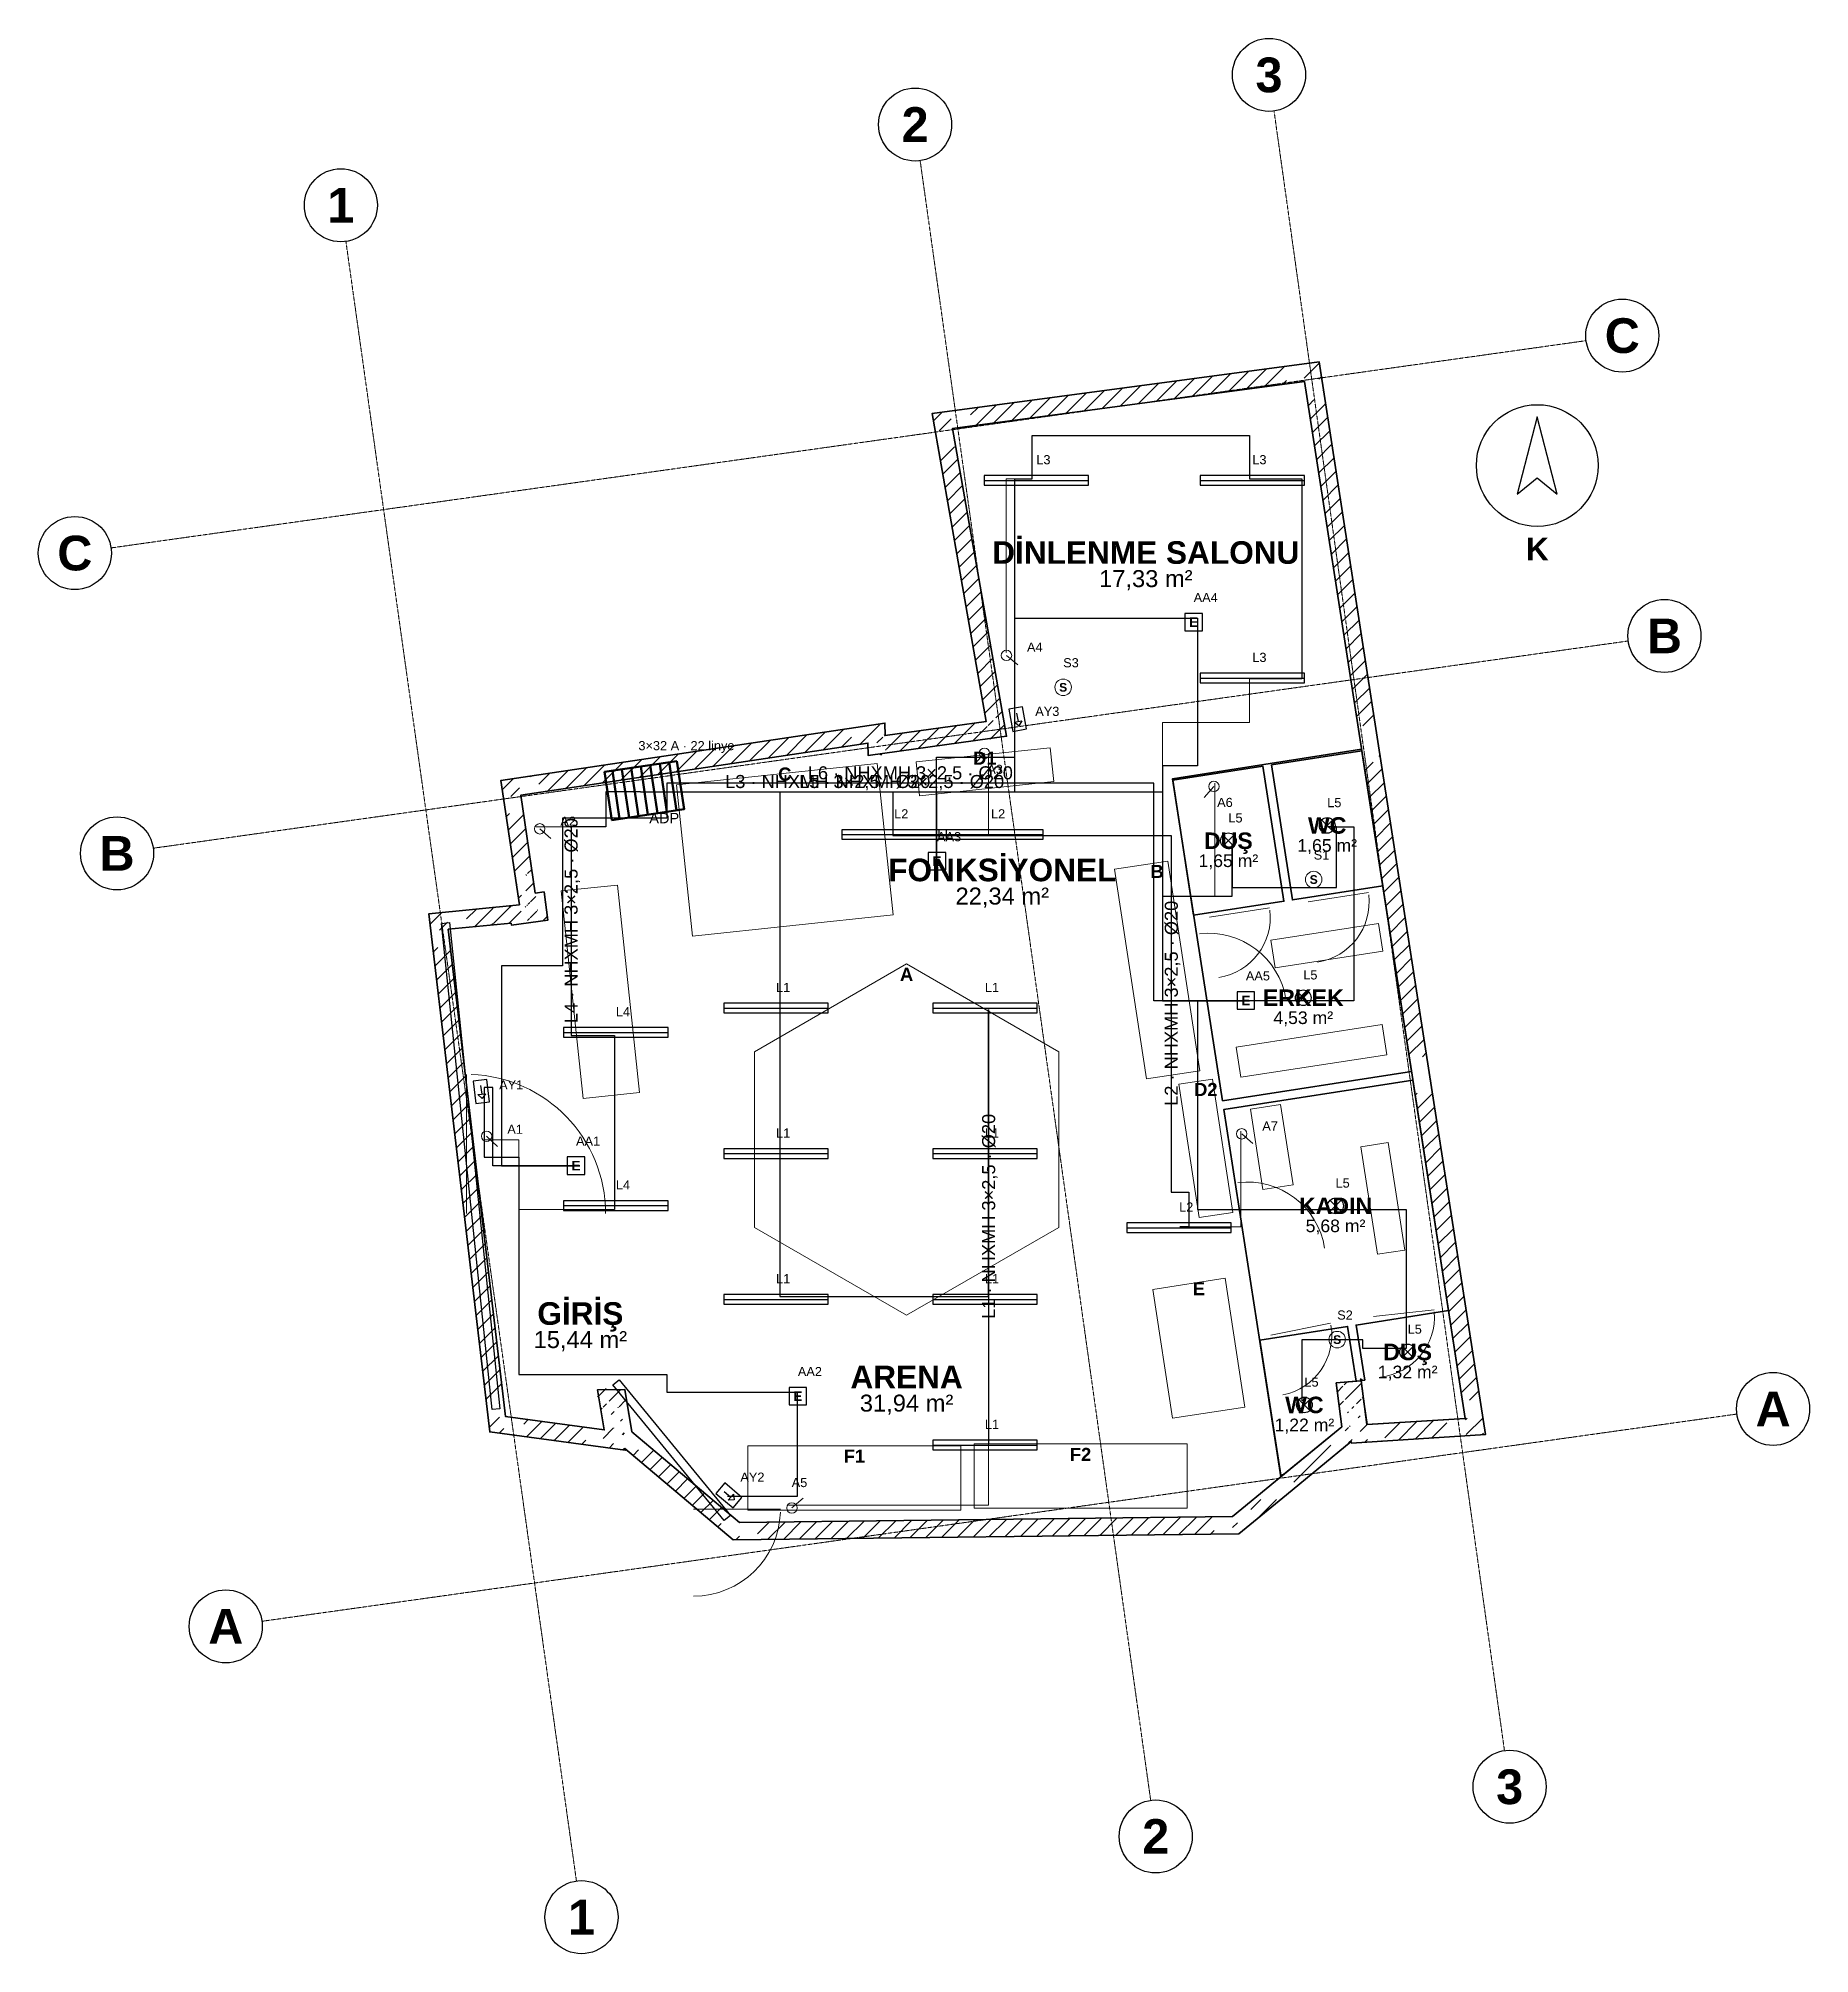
# Model space of a CAD drawing. Header units: millimetres. Extents: x -4681 to 15681, y -5011 to 17012.
import ezdxf
from ezdxf.enums import TextEntityAlignment as Align

# ---------------------------------------------------------------- set-up
doc = ezdxf.new("R2010")
doc.units = ezdxf.units.MM
doc.linetypes.add('DASHDOT', pattern=[3.556, 2.54, -0.508, 0, -0.508])
doc.linetypes.add('DASHED', pattern=[1.524, 1.27, -0.254])
for name, color, linetype, lineweight in [('A-CEPHE', 5, 'Continuous', 25), ('A-DUVAR-MEVCUT', 8, 'Continuous', 35), ('A-DUVAR-YENI', 1, 'Continuous', 35), ('A-EKIPMAN', 9, 'Continuous', 18), ('A-KAPI', 8, 'Continuous', 18), ('A-MOBILYA', 9, 'Continuous', 18), ('A-YAZI', 7, 'Continuous', 13), ('E-AYD-ACIL', 3, 'Continuous', 25), ('E-AYD-ANAHTAR', 2, 'Continuous', 18), ('E-AYD-ARMATUR', 2, 'Continuous', 25), ('E-AYD-DOWNLIGHT', 2, 'Continuous', 25), ('E-AYD-LINYE', 2, 'Continuous', 25), ('E-AYD-SORTI', 2, 'DASHED', 18), ('E-PANO', 7, 'Continuous', 50), ('E-YAZI', 7, 'Continuous', 13), ('G-AKS-BALON', 8, 'Continuous', 25), ('G-AKS-HAT', 8, 'DASHDOT', 18), ('G-KUZEY', 7, 'Continuous', 25)]:
    doc.layers.add(name, color=color, linetype=linetype, lineweight=lineweight)
doc.styles.add('GYM', font='arial.ttf')
doc.styles.add('GYM-B', font='arialbd.ttf')

# ---------------------------------------------------------------- blocks, each defined once
blk = doc.blocks.new('G_KUZEY')
blk.add_lwpolyline([(0, 560), (-230, -330), (0, -140), (230, -330)], close=True)
blk.add_circle((0, 0), 700)
at = {"style": 'GYM-B'}
blk.add_text('K', height=260, dxfattribs=at).set_placement((0, -960), align=Align.MIDDLE_CENTER)
blk = doc.blocks.new('E_ARMATUR_LINEER')
blk.add_line((-600, 0), (600, 0))
blk.add_lwpolyline([(-600, -55), (600, -55), (600, 55), (-600, 55)], close=True)
at = {"style": 'GYM'}
blk.add_attdef('LINYE', (0, 185), '', height=105, dxfattribs=at)
blk = doc.blocks.new('E_DOWNLIGHT')
for p, q in [((-64, -64), (64, 64)), ((-64, 64), (64, -64))]:
    blk.add_line(p, q)
blk.add_circle((0, 0), 90)
at = {"style": 'GYM'}
blk.add_attdef('LINYE', (0, 210), '', height=105, dxfattribs=at)
blk = doc.blocks.new('E_ACIL')
blk.add_lwpolyline([(-100, -100), (100, -100), (100, 100), (-100, 100)], close=True)
at = {"style": 'GYM-B'}
blk.add_text('E', height=110, dxfattribs=at).set_placement((0, 0), align=Align.MIDDLE_CENTER)
at = {"style": 'GYM'}
blk.add_attdef('KOD', (0, 230), '', height=105, dxfattribs=at)
blk = doc.blocks.new('E_YONLENDIRME')
for points in [[(-130, -80), (130, -80), (130, 80), (-130, 80)], [(30, 45), (80, 0), (30, -45)]]:
    blk.add_lwpolyline(points, close=True)
blk.add_lwpolyline([(-70, 0), (30, 0)])
at = {"style": 'GYM'}
blk.add_attdef('KOD', (0, 205), '', height=105, dxfattribs=at)
blk = doc.blocks.new('E_ANAHTAR')
blk.add_line((0, 0), (130, 110))
blk.add_circle((0, 0), 60)
at = {"style": 'GYM'}
blk.add_attdef('KOD', (0, 240), '', height=105, dxfattribs=at)
blk = doc.blocks.new('E_SENSOR')
blk.add_circle((0, 0), 95)
at = {"style": 'GYM-B'}
blk.add_text('S', height=100, dxfattribs=at).set_placement((0, 0), align=Align.MIDDLE_CENTER)
at = {"style": 'GYM'}
blk.add_attdef('KOD', (0, 230), '', height=105, dxfattribs=at)
blk = doc.blocks.new('E_PANO')
for p, q in [((-330, -280), (-330, 280)), ((-220, -280), (-220, 280)), ((-110, -280), (-110, 280)), ((0, -280), (0, 280)), ((110, -280), (110, 280)), ((220, -280), (220, 280)), ((330, -280), (330, 280))]:
    blk.add_line(p, q)
blk.add_lwpolyline([(-420, -280), (420, -280), (420, 280), (-420, 280)], close=True)
at = {"style": 'GYM'}
for tag, p, height in [('KOD', (0, 380), 120), ('TANIM', (0, -470), 105)]:
    blk.add_attdef(tag, p, '', height=height, dxfattribs=at)

msp = doc.modelspace()

# ---------------------------------------------------------------- hatches: boundary and pattern name
at = {"layer": 'A-DUVAR-MEVCUT'}
h = msp.add_hatch(dxfattribs=at)
h.set_pattern_fill('ANSI31', scale=40)
h.paths.add_polyline_path([(756, 6840), (760, 6814), (957, 6846), (953, 6872)])
h.paths.add_polyline_path([(970, 6843), (760, 6814), (756, 6840), (550, 6819), (550, 7020), (588, 7024), (970, 7024)])
h.paths.add_polyline_path([(760, 6814), (1178, 6873), (1150, 7071), (732, 7012)])
h.paths.add_polyline_path([(1149, 7083), (1178, 6873), (968, 6843), (968, 7083)])
h.paths.add_polyline_path([(1178, 6873), (1133, 7198), (935, 7171), (979, 6845)])
h.paths.add_polyline_path([(999, 7408), (1032, 7185), (1133, 7198), (1162, 6988), (923, 6988), (923, 7408)])
h.paths.add_polyline_path([(1133, 7198), (1032, 7185), (1058, 6986), (1159, 6999)])
h.paths.add_polyline_path([(1001, 7395), (1032, 7185), (1133, 7198), (1164, 6975), (822, 6975), (822, 7047), (850, 7050), (822, 7237), (822, 7395)])
h.paths.add_polyline_path([(1032, 7185), (864, 8310), (666, 8281), (834, 7155)])
h.paths.add_polyline_path([(1074, 8342), (864, 8310), (895, 8100), (693, 8100), (654, 8362), (654, 8481), (916, 8520), (1074, 8520)])
h.paths.add_polyline_path([(864, 8310), (4855, 8908), (4826, 9106), (834, 8508)])
h.paths.add_polyline_path([(4645, 9079), (4907, 9118), (5051, 9118), (5053, 8996), (5065, 8998), (5065, 8796), (4858, 8767), (4855, 8908), (4645, 8877)])
h.paths.add_polyline_path([(4855, 8908), (4858, 8767), (5058, 8772), (5055, 8912)])
h.paths.add_polyline_path([(5068, 8977), (5068, 8796), (4858, 8767), (4855, 8908), (4648, 8877), (4648, 8977)])
h.paths.add_polyline_path([(4858, 8767), (6449, 8988), (6422, 9186), (4831, 8965)])
h.paths.add_polyline_path([(6412, 9198), (6449, 8988), (6239, 8959), (6239, 9198)])
h.paths.add_polyline_path([(6449, 8988), (5826, 12526), (5629, 12492), (6252, 8954)])
h.paths.add_polyline_path([(6036, 12554), (5826, 12526), (5863, 12316), (5660, 12316), (5616, 12566), (5616, 12700), (5888, 12736), (6036, 12736)])
h.paths.add_polyline_path([(5826, 12526), (9876, 13066), (9849, 13265), (5800, 12725)])
h.paths.add_polyline_path([(9908, 12856), (9876, 13066), (9666, 13038), (9666, 13240), (9938, 13276), (10046, 13276), (10086, 13017), (10086, 12856)])
h.paths.add_polyline_path([(9876, 13066), (10521, 8898), (10719, 8928), (10073, 13097)])
h.paths.add_polyline_path([(10554, 8688), (10521, 8898), (10489, 9108), (10691, 9108), (10719, 8928), (10731, 8848), (10731, 8688)])
h.paths.add_polyline_path([(10521, 8898), (11111, 5092), (11308, 5122), (10719, 8928)])
h.paths.add_polyline_path([(11143, 4882), (11111, 5092), (11078, 5302), (11281, 5302), (11308, 5122), (11321, 5042), (11321, 4882)])
h.paths.add_polyline_path([(11111, 5092), (11722, 1144), (11920, 1174), (11308, 5122)])
h.paths.add_polyline_path([(11512, 1131), (11722, 1144), (11690, 1354), (11892, 1354), (11932, 1095), (11932, 957), (11570, 934), (11512, 934)])
h.paths.add_polyline_path([(11722, 1144), (10589, 1072), (10601, 873), (11735, 944)])
h.paths.add_polyline_path([(10379, 1282), (10562, 1282), (10589, 1072), (10799, 1086), (10799, 885), (10436, 862), (10414, 862), (10412, 877), (10394, 862), (10379, 862)])
h.paths.add_polyline_path([(10589, 1072), (10524, 1577), (10326, 1552), (10390, 1047)])
h.paths.add_polyline_path([(10314, 1367), (10314, 1558), (10524, 1577), (10551, 1367)])
h.paths.add_polyline_path([(10524, 1577), (10239, 1552), (10257, 1352), (10542, 1378)])
h.paths.add_polyline_path([(10449, 1342), (10266, 1342), (10239, 1552), (10449, 1570)])
h.paths.add_polyline_path([(10239, 1552), (10303, 1047), (10502, 1072), (10437, 1577)])
h.paths.add_polyline_path([(10093, 875), (10303, 1047), (10277, 1257), (10513, 1257), (10513, 867), (10414, 861), (10412, 877), (10363, 837), (10093, 837)])
h.paths.add_polyline_path([(10303, 1047), (9540, 421), (9667, 266), (10430, 892)])
h.paths.add_polyline_path([(9330, 248), (9540, 421), (9750, 593), (9750, 334), (9667, 266), (9600, 211), (9330, 211)])
h.paths.add_polyline_path([(9540, 421), (9046, 15), (9173, -139), (9667, 266)])
h.paths.add_polyline_path([(9256, -71), (9119, -184), (8836, -187), (8836, 13), (9046, 15), (9256, 188)])
h.paths.add_polyline_path([(9046, 15), (3378, -54), (3381, -253), (9049, -185)])
h.paths.add_polyline_path([(3588, -251), (3306, -254), (3168, -138), (3168, 124), (3378, -54), (3588, -51)])
h.paths.add_polyline_path([(3378, -54), (2142, 991), (2013, 839), (3249, -206)])
h.paths.add_polyline_path([(1932, 796), (1932, 1201), (2106, 1201), (2142, 991), (2352, 814), (2352, 781), (2080, 781), (2063, 796), (2066, 781), (2041, 781)])
h.paths.add_polyline_path([(2142, 991), (2060, 1478), (1863, 1445), (1944, 958)])
h.paths.add_polyline_path([(1850, 1268), (1850, 1474), (2060, 1478), (2095, 1268)])
h.paths.add_polyline_path([(2060, 1478), (1747, 1471), (1752, 1271), (2064, 1278)])
h.paths.add_polyline_path([(1957, 1261), (1782, 1261), (1747, 1471), (1957, 1476)])
h.paths.add_polyline_path([(1747, 1471), (1824, 1012), (2021, 1046), (1944, 1504)])
h.paths.add_polyline_path([(2034, 1222), (2034, 802), (1884, 802), (1614, 839), (1614, 1041), (1824, 1012), (1789, 1222)])
h.paths.add_polyline_path([(1824, 1012), (689, 1166), (662, 968), (1797, 814)])
h.paths.add_polyline_path([(664, 1376), (689, 1166), (899, 1138), (899, 957), (749, 957), (508, 989), (479, 1240), (479, 1376)])
h.paths.add_polyline_path([(689, 1166), (32, 6768), (-166, 6745), (490, 1143)])
h.paths.add_polyline_path([(242, 6789), (32, 6768), (57, 6558), (-144, 6558), (-178, 6842), (-178, 6948), (123, 6978), (242, 6978)])
h.paths.add_polyline_path([(32, 6768), (756, 6840), (736, 7039), (13, 6967)])
h.paths.add_polyline_path([(966, 6843), (760, 6814), (756, 6840), (546, 6819), (546, 7020), (847, 7050), (966, 7050)])

# ---------------------------------------------------------------- linework, layer by layer
at = {"layer": 'A-CEPHE'}
for points in [[(-45, 6835), (45, 6845), (625, 1255), (535, 1245)], [(3275, 29), (3205, -29), (1925, 1531), (1995, 1589)]]:
    msp.add_lwpolyline(points, close=True, dxfattribs=at)
at = {"layer": 'A-DUVAR-MEVCUT'}
for points in [[(850, 7050), (636, 8479), (5050, 9139), (5053, 8996), (6216, 9158), (5593, 12697), (10043, 13291), (10719, 8928), (11308, 5122), (11953, 958), (10414, 861), (10412, 877), (9667, 266), (9119, -184), (3306, -254), (2063, 796), (2066, 778), (508, 989), (-190, 6947)], [(756, 6840), (760, 6814), (1178, 6873), (1133, 7198), (1032, 7185), (864, 8310), (4855, 8908), (4858, 8767), (6449, 8988), (5826, 12526), (9876, 13066), (10521, 8898), (11111, 5092), (11722, 1144), (10589, 1072), (10524, 1577), (10239, 1552), (10303, 1047), (9540, 421), (9046, 15), (3378, -54), (2142, 991), (2060, 1478), (1747, 1471), (1824, 1012), (689, 1166), (32, 6768)]]:
    msp.add_lwpolyline(points, close=True, dxfattribs=at)
at = {"layer": 'A-DUVAR-YENI'}
for points in [[(8930, 4796), (11104, 5132), (10531, 8838), (8357, 8499)], [(10534, 8818), (10774, 7266), (9736, 7105), (9496, 8658)], [(8360, 8482), (9397, 8643), (9638, 7090), (8600, 6929)], [(9604, 473), (10303, 1047), (10239, 1552), (10524, 1577), (10589, 1072), (11722, 1144), (11120, 5032), (8946, 4695)], [(10559, 1306), (10524, 1577), (10519, 1598), (10541, 1580), (10566, 1584), (10467, 2217), (11530, 2383), (11722, 1144), (10595, 1073)], [(10303, 1047), (9634, 498), (9601, 492), (9359, 2045), (10369, 2202), (10467, 1572), (10239, 1552)]]:
    msp.add_lwpolyline(points, close=True, dxfattribs=at)
at = {"layer": 'A-EKIPMAN'}
for points in [[(6991, 8468), (6950, 8856), (5409, 8692), (5450, 8304)], [(4960, 8673), (2654, 8427), (2840, 6687), (5146, 6933)], [(8302, 7553), (7689, 7459), (8058, 5047), (8671, 5141)], [(5300, 6370), (3551, 5360), (3551, 3340), (5300, 2330), (7049, 3340), (7049, 5360)], [(8816, 5046), (8430, 4987), (8664, 3454), (9050, 3513)], [(9189, 1272), (8962, 2755), (8131, 2628), (8358, 1145)], [(5925, 90), (5925, 830), (3475, 830), (3475, 90)], [(8525, 110), (8525, 850), (6075, 850), (6075, 110)]]:
    msp.add_lwpolyline(points, close=True, dxfattribs=at)
at = {"layer": 'A-KAPI'}
for p, q in [((9917, 7082), (10609, 7190)), ((8781, 6906), (9473, 7014)), ((8772, 5822), (8634, 6712)), ((240, 3500), (240, 5100)), ((9216, 2962), (9078, 3852)), ((9488, 2100), (10174, 2238)), ((10668, 2314), (11364, 2392)), ((2850, 100), (3850, 100))]:
    msp.add_line(p, q, dxfattribs=at)
for centre, radius, start, end in [((9917, 7082), 700, -81.2, 6.8), ((8781, 6906), 700, -81.2, 6.8), ((8772, 5822), 900, 8.8, 96.8), ((240, 3500), 1600, 0, 88), ((9216, 2962), 900, 8.8, 96.8), ((9488, 2100), 700, -78.6, 9.4), ((10668, 2314), 700, -83.6, 4.4), ((2850, 100), 1000, -90, -2)]:
    msp.add_arc(centre, radius, start, end, dxfattribs=at)
at = {"layer": 'A-MOBILYA'}
for points in [[(1978, 7277), (1331, 7209), (1582, 4823), (2229, 4891)], [(9489, 6642), (9538, 6326), (10774, 6518), (10725, 6834)], [(9088, 5412), (9142, 5066), (10822, 5326), (10768, 5672)], [(9599, 4752), (9254, 4699), (9397, 3775), (9743, 3829)], [(10836, 4315), (10520, 4266), (10713, 3031), (11029, 3080)]]:
    msp.add_lwpolyline(points, close=True, dxfattribs=at)
at = {"layer": 'E-AYD-LINYE'}
for p, q in [((6743, 11947), (6743, 12447)), ((6743, 12447), (9243, 12447)), ((9243, 12447), (9243, 11947)), ((6543, 8347), (6543, 11947)), ((6543, 11947), (6743, 11947)), ((9243, 11947), (9843, 11947)), ((9843, 11947), (9843, 9647)), ((6543, 9147), (6543, 10347)), ((6543, 10347), (8643, 10347)), ((8643, 10347), (8643, 8647)), ((9843, 9647), (9243, 9647)), ((6543, 8747), (6543, 9147)), ((5643, 7547), (5643, 8747)), ((5643, 8747), (6543, 8747)), ((8643, 8647), (8243, 8647)), ((8243, 8647), (8243, 5947)), ((8143, 8447), (2543, 8447)), ((2543, 8447), (2543, 8047)), ((8143, 5947), (8143, 8447)), ((2243, 8347), (1843, 8347)), ((1843, 8347), (1843, 7947)), ((2243, 8347), (3843, 8347)), ((2243, 8347), (5143, 8347)), ((2243, 8347), (6543, 8347)), ((2243, 8347), (8243, 8347)), ((2243, 8347), (5643, 8347)), ((3843, 8347), (3843, 5847)), ((5143, 8347), (5143, 7847)), ((5643, 8347), (5643, 7547)), ((8243, 8347), (8243, 7147)), ((2543, 8047), (1343, 8047)), ((1343, 8047), (1343, 6347)), ((1843, 7947), (1443, 7947)), ((1443, 7947), (1443, 5547)), ((10243, 7947), (10143, 7947)), ((10143, 7947), (10443, 7947)), ((10243, 7247), (10243, 7947)), ((10443, 7947), (10443, 5947)), ((5143, 7847), (6243, 7847)), ((6243, 7847), (8343, 7847)), ((8343, 7847), (8343, 3747)), ((9043, 7147), (9043, 7747)), ((9043, 7747), (9043, 7247)), ((8243, 7147), (9043, 7147)), ((9043, 7247), (10243, 7247)), ((1343, 6347), (643, 6347)), ((643, 6347), (643, 4047)), ((9243, 5947), (8143, 5947)), ((8243, 5947), (9243, 5947)), ((9843, 5947), (8643, 5947)), ((8643, 5947), (8643, 3547)), ((10443, 5947), (9843, 5947)), ((3843, 5847), (3843, 4147)), ((6243, 4147), (6243, 5847)), ((6243, 5847), (6243, 847)), ((1443, 5547), (1943, 5547)), ((1943, 5547), (1943, 3547)), ((543, 4947), (443, 4947)), ((443, 4947), (443, 4147)), ((543, 4047), (543, 4947)), ((443, 4147), (843, 4147)), ((1543, 4047), (543, 4047)), ((643, 4047), (1543, 4047)), ((843, 4147), (843, 1647)), ((3843, 4147), (3843, 2547)), ((6243, 2547), (6243, 4147)), ((8343, 3747), (8543, 3747)), ((8543, 3747), (8543, 3347)), ((8643, 3547), (10243, 3547)), ((10243, 3547), (11043, 3547)), ((11043, 3547), (11043, 1947)), ((8543, 3347), (8443, 3347)), ((3843, 2547), (6243, 2547)), ((10543, 2047), (9843, 2047)), ((9843, 2047), (9843, 1347)), ((10543, 1947), (10543, 2047)), ((11043, 1947), (10543, 1947)), ((843, 1647), (2543, 1647)), ((2543, 1647), (2543, 1447)), ((2543, 1447), (4043, 1447)), ((4043, 1447), (4043, 247)), ((4043, 247), (3243, 247))]:
    msp.add_line(p, q, dxfattribs=at)
at = {"layer": 'E-AYD-SORTI'}
for p, q in [((6443, 9947), (6443, 11947)), ((6443, 11947), (6743, 11947)), ((9243, 9147), (9243, 9647)), ((8243, 7147), (8243, 9147)), ((8243, 9147), (9243, 9147)), ((6243, 8747), (6243, 7847)), ((8843, 8447), (8843, 7147)), ((1043, 7947), (1443, 7947)), ((1443, 7947), (1443, 5547)), ((8843, 7147), (8243, 7147)), ((1443, 5547), (1943, 5547)), ((9143, 4447), (9143, 3347)), ((443, 4347), (843, 4347)), ((843, 4347), (843, 3547)), ((843, 3547), (1943, 3547)), ((9143, 3347), (8443, 3347)), ((6243, 147), (6243, 847)), ((3943, 147), (6243, 147))]:
    msp.add_line(p, q, dxfattribs=at)
at = {"layer": 'G-AKS-BALON'}
for centre in [(9466, 16592), (5398, 16021), (-1203, 15093), (13527, 13594), (-4261, 11094), (14012, 10141), (-3776, 7641), (15261, 1253), (-2526, -1247), (12232, -3091), (8164, -3663), (1563, -4591)]:
    msp.add_circle(centre, 420, dxfattribs=at)
at = {"layer": 'G-AKS-HAT'}
for p, q in [((12173, -2676), (9524, 16177)), ((8106, -3247), (5456, 15605)), ((1505, -4175), (-1145, 14677)), ((-3845, 11153), (13111, 13536)), ((-3360, 7700), (13596, 10083)), ((-2111, -1189), (14845, 1194))]:
    msp.add_line(p, q, dxfattribs=at)

# ---------------------------------------------------------------- block references
at = {"layer": 'E-AYD-ACIL'}
for p, values in [((8600, 10300), {'KOD': 'AA4'}), ((5650, 7550), {'KOD': 'AA3'}), ((9200, 5950), {'KOD': 'AA5'}), ((1500, 4050), {'KOD': 'AA1'}), ((4050, 1400), {'KOD': 'AA2'})]:
    msp.add_blockref('E_ACIL', p, dxfattribs=at).add_auto_attribs(values)
ref = msp.add_blockref('E_YONLENDIRME', (6577, 9185), dxfattribs=dict(at, rotation=280))
ref.add_attrib('KOD', 'AY3', (6779, 9221), dxfattribs={"layer": '0', "height": 105, "style": 'GYM'})
ref = msp.add_blockref('E_YONLENDIRME', (412, 4902), dxfattribs=dict(at, rotation=276.7))
ref.add_attrib('KOD', 'AY1', (616, 4926), dxfattribs={"layer": '0', "height": 105, "style": 'GYM'})
ref = msp.add_blockref('E_YONLENDIRME', (3257, 259), dxfattribs=dict(at, rotation=319.8))
ref.add_attrib('KOD', 'AY2', (3389, 416), dxfattribs={"layer": '0', "height": 105, "style": 'GYM'})
at = {"layer": 'E-AYD-ANAHTAR'}
ref = msp.add_blockref('E_ANAHTAR', (6448, 9917), dxfattribs=dict(at, rotation=280))
ref.add_attrib('KOD', 'A4', (6684, 9959), dxfattribs={"layer": '0', "height": 105, "style": 'GYM'})
for p, values in [((7100, 9550), {'KOD': 'S3'}), ((9980, 7340), {'KOD': 'S1'}), ((10250, 2050), {'KOD': 'S2'})]:
    msp.add_blockref('E_SENSOR', p, dxfattribs=at).add_auto_attribs(values)
ref = msp.add_blockref('E_ANAHTAR', (6195, 8792), dxfattribs=dict(at, rotation=187.9))
ref.add_attrib('KOD', 'A3', (6228, 8554), dxfattribs={"layer": '0', "height": 105, "style": 'GYM'})
ref = msp.add_blockref('E_ANAHTAR', (8833, 8411), dxfattribs=dict(at, rotation=188.9))
ref.add_attrib('KOD', 'A6', (8870, 8174), dxfattribs={"layer": '0', "height": 105, "style": 'GYM'})
ref = msp.add_blockref('E_ANAHTAR', (1083, 7923), dxfattribs=dict(at, rotation=278.5))
ref.add_attrib('KOD', 'A2', (1320, 7958), dxfattribs={"layer": '0', "height": 105, "style": 'GYM'})
ref = msp.add_blockref('E_ANAHTAR', (472, 4388), dxfattribs=dict(at, rotation=276.7))
ref.add_attrib('KOD', 'A1', (710, 4416), dxfattribs={"layer": '0', "height": 105, "style": 'GYM'})
ref = msp.add_blockref('E_ANAHTAR', (9152, 4416), dxfattribs=dict(at, rotation=278.8))
ref.add_attrib('KOD', 'A7', (9389, 4453), dxfattribs={"layer": '0', "height": 105, "style": 'GYM'})
ref = msp.add_blockref('E_ANAHTAR', (3982, 114), dxfattribs=dict(at, rotation=0.7))
ref.add_attrib('KOD', 'A5', (3979, 354), dxfattribs={"layer": '0', "height": 105, "style": 'GYM'})
at = {"layer": 'E-AYD-ARMATUR'}
for p, values in [((6791, 11930), {'LINYE': 'L3'}), ((9274, 11930), {'LINYE': 'L3'}), ((9274, 9657), {'LINYE': 'L3'}), ((5157, 7858), {'LINYE': 'L2'}), ((6270, 7858), {'LINYE': 'L2'}), ((3800, 5862), {'LINYE': 'L1'}), ((6200, 5862), {'LINYE': 'L1'}), ((1958, 5583), {'LINYE': 'L4'}), ((3800, 4188), {'LINYE': 'L1'}), ((6200, 4188), {'LINYE': 'L1'}), ((1958, 3591), {'LINYE': 'L4'}), ((8433, 3337), {'LINYE': 'L2'}), ((3800, 2513), {'LINYE': 'L1'}), ((6200, 2513), {'LINYE': 'L1'}), ((6200, 838), {'LINYE': 'L1'})]:
    msp.add_blockref('E_ARMATUR_LINEER', p, dxfattribs=at).add_auto_attribs(values)
at = {"layer": 'E-AYD-DOWNLIGHT'}
for p in [(10135, 7962), (8999, 7786), (9860, 5981), (10231, 3588), (11060, 1908), (9873, 1299)]:
    msp.add_blockref('E_DOWNLIGHT', p, dxfattribs=at).add_auto_attribs({'LINYE': 'L5'})
at = {"layer": 'E-PANO'}
ref = msp.add_blockref('E_PANO', (2286, 8362), dxfattribs=dict(at, rotation=188.5))
ref.add_attrib('KOD', 'ADP', (2342, 7986), dxfattribs={"layer": '0', "height": 120, "style": 'GYM'})
ref.add_attrib('TANIM', '3×32 A · 22 linye', (2217, 8827), dxfattribs={"layer": '0', "height": 105, "style": 'GYM'})
at = {"layer": 'G-KUZEY'}
msp.add_blockref('G_KUZEY', (12550, 12100), dxfattribs=at)

# ---------------------------------------------------------------- texts
at = {"layer": 'A-EKIPMAN', "style": 'GYM-B'}
for s, p in [('D1', (6200, 8736)), ('C', (3900, 8553)), ('B', (8180, 7433)), ('A', (5300, 6250)), ('D2', (8740, 4926)), ('E', (8660, 2635)), ('F1', (4700, 710)), ('F2', (7300, 730))]:
    msp.add_text(s, height=150, dxfattribs=at).set_placement(p, align=Align.MIDDLE_CENTER)
at = {"layer": 'A-YAZI'}
for s, height, style, p in [('DİNLENME SALONU', 260, 'GYM-B', (8050, 11100)), ('17,33 m²', 195, 'GYM', (8050, 10800)), ('WC', 190, 'GYM-B', (10135, 7962)), ('DUŞ', 190, 'GYM-B', (8999, 7786)), ('1,65 m²', 145, 'GYM', (10135, 7732)), ('FONKSİYONEL', 260, 'GYM-B', (6400, 7450)), ('1,65 m²', 145, 'GYM', (8999, 7556)), ('22,34 m²', 195, 'GYM', (6400, 7150)), ('ERKEK', 190, 'GYM-B', (9860, 5981)), ('4,53 m²', 145, 'GYM', (9860, 5751)), ('KADIN', 190, 'GYM-B', (10231, 3588)), ('5,68 m²', 145, 'GYM', (10231, 3358)), ('GİRİŞ', 260, 'GYM-B', (1550, 2350)), ('15,44 m²', 195, 'GYM', (1550, 2050)), ('DUŞ', 190, 'GYM-B', (11060, 1908)), ('ARENA', 260, 'GYM-B', (5300, 1620)), ('1,32 m²', 145, 'GYM', (11060, 1678)), ('31,94 m²', 195, 'GYM', (5300, 1320)), ('WC', 190, 'GYM-B', (9873, 1299)), ('1,22 m²', 145, 'GYM', (9873, 1069))]:
    msp.add_text(s, height=height, dxfattribs=dict(at, style=style)).set_placement(p, align=Align.MIDDLE_CENTER)
at = {"layer": 'E-YAZI', "style": 'GYM'}
for s, p in [('L6 · NHXMH 3×2,5 · Ø20', (5343, 8567)), ('L3 · NHXMH 3×2,5 · Ø20', (4393, 8467)), ('L5 · NHXMH 3×2,5 · Ø20', (5243, 8467))]:
    msp.add_text(s, height=150, dxfattribs=at).set_placement(p, align=Align.MIDDLE_CENTER)
for s, p in [('L4 · NHXMH 3×2,5 · Ø20', (1443, 6867)), ('L2 · NHXMH 3×2,5 · Ø20', (8343, 5917)), ('L1 · NHXMH 3×2,5 · Ø20', (6243, 3467))]:
    msp.add_text(s, height=150, rotation=90, dxfattribs=at).set_placement(p, align=Align.MIDDLE_CENTER)
at = {"layer": 'G-AKS-BALON', "style": 'GYM-B'}
for s, p in [('3', (9466, 16592)), ('2', (5398, 16021)), ('1', (-1203, 15093)), ('C', (13527, 13594)), ('C', (-4261, 11094)), ('B', (14012, 10141)), ('B', (-3776, 7641)), ('A', (15261, 1253)), ('A', (-2526, -1247)), ('3', (12232, -3091)), ('2', (8164, -3663)), ('1', (1563, -4591))]:
    msp.add_text(s, height=399, dxfattribs=at).set_placement(p, align=Align.MIDDLE_CENTER)

doc.saveas('drawing.dxf')
